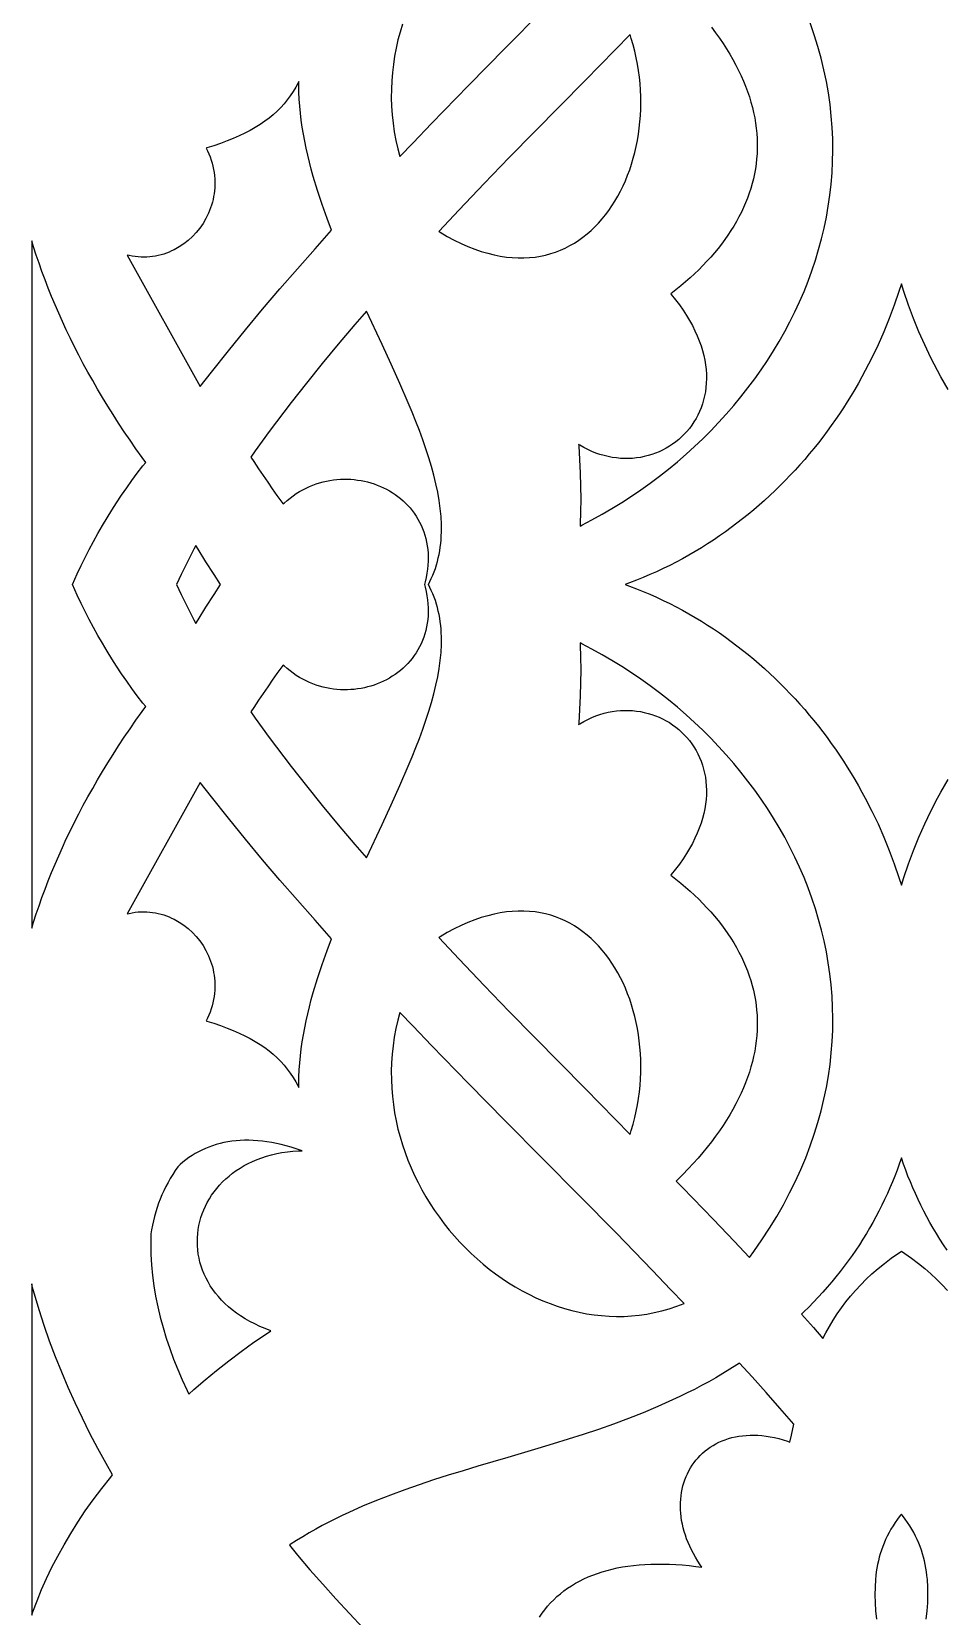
# Model space of a CAD drawing. Extents: x -340 to 340, y -265 to 265.
# Drawn here: x -290 to -258.7, y -35.4 to 18.9 of the extents above; entities that cross this region are included whole.
import ezdxf

# ---------------------------------------------------------------- set-up
doc = ezdxf.new("R2010")
doc.units = 0
doc.layers.add('LAYER_1', color=18, linetype='CONTINUOUS')

msp = doc.modelspace()

# ---------------------------------------------------------------- linework, layer by layer
at = {"layer": 'LAYER_1'}
for points in [[(-277.318, 19.203), (-277.399, 18.933), (-277.471, 18.66), (-277.533, 18.385), (-277.586, 18.106), (-277.629, 17.825), (-277.663, 17.542), (-277.686, 17.257), (-277.698, 16.97), (-277.7, 16.681), (-277.691, 16.391), (-277.671, 16.1), (-277.639, 15.807), (-277.596, 15.514), (-277.542, 15.22), (-277.475, 14.926), (-277.404, 14.663), (-276.954, 15.137), (-276.32, 15.796), (-275.053, 17.1), (-273.785, 18.389), (-272.52, 19.669)], [(-266.73, 19.095), (-266.591, 18.91), (-266.459, 18.724), (-266.333, 18.539), (-266.213, 18.354), (-266.101, 18.17), (-265.995, 17.986), (-265.895, 17.802), (-265.802, 17.619), (-265.715, 17.436), (-265.634, 17.254), (-265.56, 17.072), (-265.493, 16.89), (-265.431, 16.709), (-265.377, 16.529), (-265.328, 16.349), (-265.285, 16.17), (-265.249, 15.991), (-265.219, 15.813), (-265.196, 15.635), (-265.178, 15.458), (-265.167, 15.282), (-265.161, 15.107), (-265.162, 14.933), (-265.169, 14.759), (-265.182, 14.586), (-265.2, 14.414), (-265.225, 14.244), (-265.256, 14.074), (-265.292, 13.905), (-265.334, 13.737), (-265.382, 13.571), (-265.436, 13.405), (-265.495, 13.241), (-265.56, 13.078), (-265.63, 12.916), (-265.706, 12.755), (-265.787, 12.596), (-265.873, 12.438), (-265.965, 12.281), (-266.062, 12.125), (-266.165, 11.971), (-266.272, 11.818), (-266.385, 11.667), (-266.502, 11.517), (-266.625, 11.368), (-266.752, 11.221), (-266.885, 11.075), (-267.022, 10.931), (-267.164, 10.788), (-267.311, 10.646), (-267.463, 10.506), (-267.62, 10.368), (-267.781, 10.23), (-267.946, 10.095), (-268.117, 9.961), (-268.121, 9.957), (-268.105, 9.939), (-267.96, 9.759), (-267.825, 9.579), (-267.699, 9.4), (-267.584, 9.222), (-267.478, 9.046), (-267.382, 8.87), (-267.295, 8.696), (-267.217, 8.523), (-267.148, 8.352), (-267.088, 8.182), (-267.036, 8.015), (-266.993, 7.849), (-266.959, 7.685), (-266.933, 7.523), (-266.914, 7.364), (-266.904, 7.207), (-266.901, 7.053), (-266.906, 6.901), (-266.918, 6.752), (-266.938, 6.607), (-266.964, 6.464), (-266.998, 6.325), (-267.038, 6.189), (-267.084, 6.057), (-267.136, 5.929), (-267.195, 5.805), (-267.259, 5.684), (-267.329, 5.568), (-267.404, 5.457), (-267.485, 5.349), (-267.57, 5.247), (-267.66, 5.149), (-267.755, 5.056), (-267.853, 4.967), (-267.956, 4.884), (-268.063, 4.806), (-268.173, 4.734), (-268.287, 4.666), (-268.404, 4.605), (-268.525, 4.549), (-268.648, 4.498), (-268.773, 4.454), (-268.901, 4.415), (-269.032, 4.382), (-269.164, 4.356), (-269.298, 4.336), (-269.433, 4.322), (-269.57, 4.315), (-269.709, 4.314), (-269.848, 4.321), (-269.987, 4.334), (-270.128, 4.353), (-270.268, 4.38), (-270.409, 4.414), (-270.549, 4.456), (-270.69, 4.504), (-270.829, 4.561), (-270.968, 4.624), (-271.105, 4.695), (-271.242, 4.774), (-271.28, 4.799), (-271.276, 4.751), (-271.247, 4.28), (-271.226, 3.818), (-271.214, 3.366), (-271.211, 2.924), (-271.215, 2.492), (-271.226, 2.071), (-271.229, 2.002), (-271.176, 2.028), (-270.826, 2.212), (-270.48, 2.404), (-270.139, 2.603), (-269.802, 2.811), (-269.471, 3.025), (-269.145, 3.247), (-268.825, 3.477), (-268.51, 3.713), (-268.201, 3.956), (-267.899, 4.206), (-267.602, 4.463), (-267.312, 4.726), (-267.029, 4.995), (-266.752, 5.27), (-266.483, 5.552), (-266.221, 5.839), (-265.966, 6.132), (-265.719, 6.431), (-265.48, 6.735), (-265.248, 7.044), (-265.025, 7.358), (-264.811, 7.678), (-264.605, 8.002), (-264.407, 8.331), (-264.219, 8.664), (-264.04, 9.002), (-263.87, 9.343), (-263.71, 9.689), (-263.559, 10.039), (-263.418, 10.393), (-263.288, 10.75), (-263.167, 11.111), (-263.058, 11.475), (-262.958, 11.842), (-262.87, 12.212), (-262.793, 12.586), (-262.726, 12.962), (-262.672, 13.34), (-262.629, 13.721), (-262.597, 14.105), (-262.578, 14.49), (-262.571, 14.878), (-262.576, 15.268), (-262.593, 15.659), (-262.623, 16.052), (-262.667, 16.447), (-262.723, 16.843), (-262.793, 17.24), (-262.876, 17.639), (-262.973, 18.038), (-263.084, 18.439), (-263.208, 18.84), (-263.348, 19.242)], [(-258.623, 6.683), (-258.746, 6.896), (-258.867, 7.111), (-258.984, 7.327), (-259.209, 7.764), (-259.421, 8.207), (-259.62, 8.657), (-259.806, 9.111), (-259.978, 9.571), (-260.138, 10.035), (-260.222, 10.305), (-260.306, 10.035), (-260.465, 9.571), (-260.638, 9.111), (-260.824, 8.657), (-261.023, 8.207), (-261.235, 7.764), (-261.459, 7.327), (-261.577, 7.111), (-261.697, 6.896), (-261.82, 6.683), (-261.947, 6.473), (-262.076, 6.264), (-262.209, 6.057), (-262.344, 5.851), (-262.483, 5.648), (-262.625, 5.447), (-262.769, 5.248), (-262.917, 5.052), (-263.067, 4.857), (-263.22, 4.665), (-263.377, 4.475), (-263.536, 4.288), (-263.698, 4.103), (-263.862, 3.921), (-264.03, 3.741), (-264.2, 3.564), (-264.373, 3.389), (-264.549, 3.217), (-264.728, 3.048), (-264.909, 2.882), (-265.093, 2.719), (-265.28, 2.559), (-265.469, 2.401), (-265.661, 2.247), (-265.855, 2.096), (-266.052, 1.948), (-266.252, 1.803), (-266.454, 1.661), (-266.659, 1.523), (-266.866, 1.388), (-267.075, 1.257), (-267.287, 1.129), (-267.502, 1.005), (-267.719, 0.884), (-267.938, 0.767), (-268.16, 0.653), (-268.384, 0.544), (-268.61, 0.438), (-268.839, 0.336), (-269.07, 0.238), (-269.303, 0.144), (-269.538, 0.054), (-269.691, -0.001), (-269.538, -0.056), (-269.303, -0.146), (-269.07, -0.24), (-268.839, -0.338), (-268.61, -0.44), (-268.384, -0.546), (-268.16, -0.655), (-267.938, -0.769), (-267.719, -0.886), (-267.502, -1.007), (-267.287, -1.131), (-267.075, -1.259), (-266.866, -1.39), (-266.659, -1.525), (-266.454, -1.663), (-266.252, -1.805), (-266.052, -1.95), (-265.855, -2.098), (-265.661, -2.249), (-265.469, -2.403), (-265.28, -2.561), (-265.093, -2.721), (-264.909, -2.884), (-264.728, -3.05), (-264.549, -3.219), (-264.373, -3.391), (-264.2, -3.566), (-264.03, -3.743), (-263.862, -3.923), (-263.698, -4.105), (-263.536, -4.29), (-263.377, -4.477), (-263.22, -4.667), (-263.067, -4.859), (-262.917, -5.054), (-262.769, -5.25), (-262.625, -5.449), (-262.483, -5.65), (-262.344, -5.853), (-262.209, -6.059), (-262.076, -6.266), (-261.947, -6.475), (-261.82, -6.685), (-261.697, -6.898), (-261.577, -7.113), (-261.459, -7.329), (-261.235, -7.766), (-261.023, -8.209), (-260.824, -8.659), (-260.638, -9.113), (-260.465, -9.573), (-260.306, -10.037), (-260.222, -10.307), (-260.138, -10.037), (-259.978, -9.573), (-259.806, -9.113), (-259.62, -8.659), (-259.421, -8.209), (-259.209, -7.766), (-258.984, -7.329), (-258.867, -7.113), (-258.746, -6.898), (-258.623, -6.685)], [(-258.658, -22.815), (-258.782, -22.628), (-258.903, -22.439), (-259.02, -22.248), (-259.134, -22.057), (-259.244, -21.863), (-259.35, -21.669), (-259.453, -21.473), (-259.552, -21.276), (-259.648, -21.077), (-259.74, -20.878), (-259.829, -20.677), (-259.914, -20.475), (-259.996, -20.273), (-260.074, -20.069), (-260.149, -19.863), (-260.222, -19.648), (-260.294, -19.863), (-260.369, -20.069), (-260.448, -20.273), (-260.529, -20.475), (-260.615, -20.677), (-260.703, -20.878), (-260.796, -21.077), (-260.891, -21.276), (-260.991, -21.473), (-261.093, -21.669), (-261.2, -21.863), (-261.31, -22.057), (-261.423, -22.248), (-261.54, -22.439), (-261.661, -22.628), (-261.786, -22.815), (-261.914, -23.001), (-262.045, -23.185), (-262.181, -23.368), (-262.32, -23.549), (-262.463, -23.728), (-262.609, -23.905), (-262.76, -24.081), (-262.914, -24.255), (-263.072, -24.427), (-263.233, -24.597), (-263.399, -24.765), (-263.568, -24.931), (-263.648, -25.006), (-263.238, -25.467), (-262.911, -25.842), (-262.808, -25.645), (-262.687, -25.428), (-262.559, -25.214), (-262.422, -25.002), (-262.279, -24.794), (-262.126, -24.59), (-261.966, -24.389), (-261.796, -24.192), (-261.617, -23.998), (-261.429, -23.809), (-261.231, -23.624), (-261.022, -23.443), (-260.804, -23.266), (-260.574, -23.094), (-260.222, -22.849), (-259.87, -23.094), (-259.64, -23.266), (-259.421, -23.443), (-259.213, -23.624), (-259.014, -23.809), (-258.826, -23.998), (-258.647, -24.192)], [(-272.624, -35.387), (-272.536, -35.26), (-272.443, -35.137), (-272.346, -35.019), (-272.243, -34.905), (-272.136, -34.795), (-272.023, -34.689), (-271.906, -34.588), (-271.784, -34.492), (-271.657, -34.4), (-271.526, -34.313), (-271.39, -34.231), (-271.249, -34.153), (-271.103, -34.08), (-270.953, -34.012), (-270.799, -33.949), (-270.64, -33.891), (-270.476, -33.837), (-270.308, -33.788), (-270.136, -33.744), (-269.959, -33.705), (-269.778, -33.671), (-269.592, -33.642), (-269.402, -33.618), (-269.208, -33.599), (-269.01, -33.584), (-268.807, -33.575), (-268.6, -33.571), (-268.388, -33.571), (-268.172, -33.577), (-267.952, -33.588), (-267.728, -33.603), (-267.499, -33.624), (-267.266, -33.65), (-267.055, -33.678), (-267.115, -33.593), (-267.199, -33.467), (-267.276, -33.34), (-267.348, -33.214), (-267.415, -33.087), (-267.475, -32.96), (-267.531, -32.833), (-267.581, -32.706), (-267.625, -32.579), (-267.665, -32.452), (-267.699, -32.326), (-267.727, -32.201), (-267.751, -32.076), (-267.769, -31.953), (-267.782, -31.83), (-267.79, -31.708), (-267.793, -31.587), (-267.791, -31.468), (-267.784, -31.35), (-267.772, -31.233), (-267.755, -31.119), (-267.733, -31.006), (-267.707, -30.895), (-267.675, -30.787), (-267.639, -30.68), (-267.599, -30.576), (-267.553, -30.474), (-267.504, -30.375), (-267.449, -30.279), (-267.391, -30.186), (-267.327, -30.096), (-267.26, -30.009), (-267.188, -29.926), (-267.112, -29.846), (-267.033, -29.77), (-266.949, -29.697), (-266.861, -29.629), (-266.769, -29.564), (-266.674, -29.504), (-266.575, -29.449), (-266.472, -29.397), (-266.366, -29.351), (-266.257, -29.309), (-266.144, -29.271), (-266.029, -29.239), (-265.91, -29.212), (-265.788, -29.19), (-265.663, -29.173), (-265.536, -29.162), (-265.406, -29.156), (-265.273, -29.155), (-265.138, -29.16), (-265, -29.171), (-264.86, -29.188), (-264.717, -29.21), (-264.572, -29.238), (-264.425, -29.273), (-264.276, -29.313), (-264.124, -29.36), (-264.04, -29.389), (-263.991, -29.15), (-263.91, -28.779), (-264.382, -28.234), (-264.858, -27.693), (-265.34, -27.155), (-265.766, -26.686), (-265.859, -26.747), (-266.097, -26.898), (-266.337, -27.044), (-266.579, -27.185), (-266.823, -27.322), (-267.067, -27.455), (-267.313, -27.584), (-267.561, -27.709), (-267.809, -27.83), (-268.06, -27.948), (-268.562, -28.172), (-269.068, -28.384), (-269.578, -28.584), (-270.091, -28.775), (-270.605, -28.955), (-271.121, -29.129), (-271.638, -29.295), (-272.156, -29.456), (-272.674, -29.612), (-273.706, -29.918), (-274.733, -30.22), (-275.242, -30.373), (-275.748, -30.529), (-276.25, -30.689), (-276.748, -30.855), (-277.241, -31.026), (-277.729, -31.206), (-278.21, -31.394), (-278.686, -31.591), (-279.154, -31.801), (-279.385, -31.909), (-279.614, -32.021), (-279.842, -32.137), (-280.067, -32.256), (-280.29, -32.378), (-280.511, -32.504), (-280.73, -32.635), (-280.946, -32.769), (-281.16, -32.907), (-281.19, -32.928), (-280.914, -33.262), (-280.486, -33.764), (-280.047, -34.266), (-279.597, -34.768), (-279.136, -35.269), (-278.667, -35.77)], [(-259.368, -35.457), (-259.34, -35.175), (-259.321, -34.899), (-259.313, -34.627), (-259.317, -34.36), (-259.333, -34.097), (-259.346, -33.969), (-259.362, -33.841), (-259.382, -33.714), (-259.405, -33.588), (-259.432, -33.463), (-259.463, -33.339), (-259.498, -33.216), (-259.537, -33.094), (-259.581, -32.972), (-259.628, -32.852), (-259.68, -32.732), (-259.737, -32.613), (-259.798, -32.495), (-259.864, -32.377), (-259.935, -32.26), (-260.012, -32.144), (-260.093, -32.028), (-260.181, -31.912), (-260.222, -31.861), (-260.263, -31.912), (-260.35, -32.028), (-260.432, -32.144), (-260.508, -32.26), (-260.579, -32.377), (-260.645, -32.495), (-260.707, -32.613), (-260.763, -32.732), (-260.815, -32.852), (-260.863, -32.972), (-260.906, -33.094), (-260.945, -33.216), (-260.98, -33.339), (-261.011, -33.463), (-261.038, -33.588), (-261.062, -33.714), (-261.081, -33.841), (-261.098, -33.969), (-261.11, -34.097), (-261.126, -34.36), (-261.13, -34.627), (-261.122, -34.899), (-261.104, -35.175), (-261.075, -35.457)]]:
    msp.add_lwpolyline(points, dxfattribs=at)
for points in [[(-269.468, 14.408), (-269.409, 14.606), (-269.356, 14.807), (-269.309, 15.011), (-269.267, 15.218), (-269.232, 15.427), (-269.203, 15.639), (-269.181, 15.853), (-269.164, 16.069), (-269.154, 16.286), (-269.15, 16.504), (-269.152, 16.724), (-269.161, 16.945), (-269.177, 17.166), (-269.199, 17.387), (-269.228, 17.609), (-269.264, 17.83), (-269.306, 18.051), (-269.356, 18.271), (-269.412, 18.49), (-269.476, 18.709), (-269.519, 18.843), (-271.062, 17.277), (-272.797, 15.512), (-273.657, 14.63), (-274.516, 13.74), (-275.376, 12.839), (-276.072, 12.097), (-276.028, 12.07), (-275.783, 11.928), (-275.543, 11.8), (-275.306, 11.685), (-275.072, 11.583), (-274.843, 11.493), (-274.618, 11.416), (-274.396, 11.35), (-274.179, 11.296), (-273.966, 11.254), (-273.757, 11.222), (-273.553, 11.202), (-273.352, 11.192), (-273.156, 11.192), (-272.964, 11.202), (-272.776, 11.222), (-272.593, 11.251), (-272.413, 11.289), (-272.238, 11.337), (-272.068, 11.393), (-271.901, 11.457), (-271.739, 11.53), (-271.58, 11.611), (-271.427, 11.7), (-271.277, 11.796), (-271.132, 11.9), (-270.992, 12.012), (-270.855, 12.13), (-270.724, 12.255), (-270.597, 12.387), (-270.475, 12.526), (-270.357, 12.67), (-270.245, 12.821), (-270.138, 12.977), (-270.035, 13.139), (-269.938, 13.306), (-269.846, 13.479), (-269.759, 13.656), (-269.678, 13.838), (-269.602, 14.024), (-269.532, 14.214)], [(-283.781, 15.037), (-284.025, 14.959), (-284.038, 14.955), (-283.994, 14.864), (-283.947, 14.758), (-283.905, 14.651), (-283.869, 14.545), (-283.837, 14.438), (-283.81, 14.331), (-283.788, 14.224), (-283.77, 14.118), (-283.757, 14.012), (-283.749, 13.907), (-283.745, 13.802), (-283.745, 13.698), (-283.75, 13.595), (-283.758, 13.493), (-283.771, 13.392), (-283.788, 13.292), (-283.808, 13.193), (-283.832, 13.096), (-283.86, 13), (-283.893, 12.904), (-283.965, 12.722), (-284.052, 12.545), (-284.151, 12.376), (-284.262, 12.215), (-284.385, 12.064), (-284.517, 11.923), (-284.66, 11.792), (-284.812, 11.673), (-284.972, 11.566), (-285.138, 11.472), (-285.227, 11.429), (-285.315, 11.391), (-285.405, 11.355), (-285.497, 11.324), (-285.59, 11.296), (-285.685, 11.272), (-285.78, 11.253), (-285.877, 11.237), (-285.975, 11.225), (-286.074, 11.218), (-286.174, 11.215), (-286.274, 11.217), (-286.375, 11.223), (-286.477, 11.234), (-286.579, 11.249), (-286.681, 11.27), (-286.756, 11.288), (-284.247, 6.782), (-283.861, 7.279), (-283.283, 8.006), (-282.699, 8.723), (-282.11, 9.431), (-281.516, 10.13), (-280.917, 10.822), (-280.313, 11.505), (-279.744, 12.14), (-279.897, 12.542), (-280.069, 13.023), (-280.228, 13.504), (-280.373, 13.985), (-280.441, 14.227), (-280.504, 14.468), (-280.562, 14.708), (-280.617, 14.949), (-280.666, 15.19), (-280.711, 15.43), (-280.751, 15.67), (-280.786, 15.91), (-280.815, 16.15), (-280.838, 16.39), (-280.856, 16.628), (-280.868, 16.867), (-280.873, 17.105), (-280.873, 17.24), (-280.894, 17.196), (-280.976, 17.041), (-281.065, 16.892), (-281.16, 16.748), (-281.263, 16.608), (-281.372, 16.474), (-281.49, 16.344), (-281.615, 16.219), (-281.747, 16.099), (-281.888, 15.983), (-282.037, 15.872), (-282.194, 15.764), (-282.36, 15.661), (-282.535, 15.562), (-282.719, 15.467), (-282.912, 15.375), (-283.114, 15.286), (-283.326, 15.2), (-283.549, 15.117)], [(-290.021, -11.78), (-289.958, -11.576), (-289.867, -11.293), (-289.77, -11.009), (-289.67, -10.725), (-289.564, -10.44), (-289.454, -10.155), (-289.34, -9.87), (-289.221, -9.584), (-289.097, -9.297), (-288.968, -9.01), (-288.835, -8.723), (-288.696, -8.435), (-288.553, -8.146), (-288.406, -7.857), (-288.253, -7.568), (-288.095, -7.278), (-287.932, -6.988), (-287.765, -6.698), (-287.592, -6.407), (-287.414, -6.115), (-287.232, -5.823), (-287.044, -5.531), (-286.851, -5.238), (-286.652, -4.945), (-286.449, -4.651), (-286.24, -4.357), (-286.116, -4.186), (-286.213, -4.064), (-286.402, -3.818), (-286.586, -3.569), (-286.765, -3.317), (-286.94, -3.063), (-287.111, -2.805), (-287.278, -2.545), (-287.44, -2.282), (-287.598, -2.017), (-287.752, -1.748), (-287.901, -1.477), (-288.047, -1.204), (-288.188, -0.928), (-288.326, -0.649), (-288.459, -0.367), (-288.626, -0.001), (-288.459, 0.365), (-288.326, 0.647), (-288.188, 0.926), (-288.047, 1.202), (-287.901, 1.475), (-287.752, 1.746), (-287.598, 2.015), (-287.44, 2.28), (-287.278, 2.543), (-287.111, 2.803), (-286.94, 3.061), (-286.765, 3.315), (-286.586, 3.567), (-286.402, 3.816), (-286.213, 4.062), (-286.116, 4.184), (-286.24, 4.355), (-286.449, 4.649), (-286.652, 4.943), (-286.851, 5.236), (-287.044, 5.529), (-287.232, 5.821), (-287.414, 6.113), (-287.592, 6.405), (-287.765, 6.696), (-287.932, 6.986), (-288.095, 7.276), (-288.253, 7.566), (-288.406, 7.855), (-288.553, 8.144), (-288.696, 8.433), (-288.835, 8.721), (-288.968, 9.008), (-289.097, 9.295), (-289.221, 9.582), (-289.34, 9.868), (-289.454, 10.153), (-289.564, 10.438), (-289.67, 10.723), (-289.77, 11.007), (-289.867, 11.291), (-289.958, 11.574), (-290.021, 11.778), (-290.021, -0.001)], [(-279.682, -3.585), (-279.801, -3.567), (-279.92, -3.544), (-280.039, -3.517), (-280.157, -3.484), (-280.274, -3.447), (-280.391, -3.405), (-280.506, -3.357), (-280.621, -3.305), (-280.734, -3.247), (-280.845, -3.185), (-280.955, -3.117), (-281.063, -3.044), (-281.169, -2.965), (-281.273, -2.882), (-281.374, -2.793), (-281.405, -2.764), (-281.454, -2.827), (-281.624, -3.056), (-281.782, -3.282), (-281.935, -3.506), (-282.245, -3.969), (-282.412, -4.216), (-282.514, -4.361), (-282.361, -4.579), (-282.124, -4.911), (-281.883, -5.243), (-281.638, -5.575), (-281.133, -6.24), (-280.61, -6.905), (-280.072, -7.571), (-279.517, -8.239), (-278.947, -8.908), (-278.546, -9.368), (-278.018, -8.227), (-277.706, -7.552), (-277.406, -6.887), (-277.122, -6.232), (-276.987, -5.91), (-276.859, -5.59), (-276.736, -5.274), (-276.621, -4.961), (-276.514, -4.652), (-276.414, -4.346), (-276.323, -4.045), (-276.242, -3.747), (-276.171, -3.454), (-276.11, -3.165), (-276.06, -2.881), (-276.021, -2.602), (-275.995, -2.327), (-275.981, -2.058), (-275.981, -1.792), (-275.986, -1.663), (-275.994, -1.535), (-276.006, -1.407), (-276.021, -1.281), (-276.04, -1.156), (-276.062, -1.033), (-276.089, -0.91), (-276.119, -0.79), (-276.153, -0.67), (-276.191, -0.552), (-276.233, -0.435), (-276.279, -0.32), (-276.33, -0.205), (-276.428, -0.001), (-276.33, 0.203), (-276.279, 0.318), (-276.233, 0.433), (-276.191, 0.55), (-276.153, 0.668), (-276.119, 0.788), (-276.089, 0.908), (-276.062, 1.031), (-276.04, 1.154), (-276.021, 1.279), (-276.006, 1.405), (-275.994, 1.533), (-275.986, 1.661), (-275.981, 1.79), (-275.981, 2.056), (-275.995, 2.325), (-276.021, 2.6), (-276.06, 2.879), (-276.11, 3.163), (-276.171, 3.452), (-276.242, 3.745), (-276.323, 4.043), (-276.414, 4.344), (-276.514, 4.65), (-276.621, 4.959), (-276.736, 5.272), (-276.859, 5.588), (-276.987, 5.908), (-277.122, 6.23), (-277.406, 6.885), (-277.706, 7.55), (-278.018, 8.225), (-278.546, 9.366), (-278.947, 8.906), (-279.517, 8.237), (-280.072, 7.569), (-280.61, 6.903), (-281.133, 6.238), (-281.638, 5.573), (-281.883, 5.241), (-282.124, 4.909), (-282.361, 4.577), (-282.514, 4.359), (-282.412, 4.214), (-282.245, 3.967), (-281.935, 3.504), (-281.782, 3.28), (-281.624, 3.054), (-281.454, 2.825), (-281.405, 2.762), (-281.374, 2.791), (-281.273, 2.88), (-281.169, 2.963), (-281.063, 3.042), (-280.955, 3.115), (-280.845, 3.183), (-280.734, 3.245), (-280.621, 3.303), (-280.506, 3.355), (-280.391, 3.403), (-280.274, 3.445), (-280.157, 3.482), (-280.039, 3.515), (-279.92, 3.542), (-279.801, 3.565), (-279.682, 3.583), (-279.563, 3.596), (-279.444, 3.605), (-279.325, 3.609), (-279.206, 3.608), (-279.088, 3.603), (-278.97, 3.594), (-278.854, 3.58), (-278.738, 3.561), (-278.623, 3.539), (-278.51, 3.512), (-278.398, 3.48), (-278.288, 3.445), (-278.179, 3.405), (-278.072, 3.361), (-277.967, 3.314), (-277.864, 3.262), (-277.763, 3.206), (-277.665, 3.146), (-277.569, 3.083), (-277.476, 3.015), (-277.386, 2.944), (-277.299, 2.869), (-277.215, 2.79), (-277.135, 2.707), (-277.058, 2.621), (-276.985, 2.531), (-276.915, 2.438), (-276.85, 2.341), (-276.788, 2.241), (-276.732, 2.138), (-276.679, 2.031), (-276.632, 1.921), (-276.589, 1.808), (-276.551, 1.692), (-276.518, 1.572), (-276.491, 1.45), (-276.469, 1.326), (-276.453, 1.198), (-276.442, 1.068), (-276.438, 0.936), (-276.439, 0.801), (-276.446, 0.663), (-276.46, 0.524), (-276.48, 0.382), (-276.507, 0.238), (-276.54, 0.092), (-276.564, -0.001), (-276.54, -0.094), (-276.507, -0.24), (-276.48, -0.384), (-276.46, -0.526), (-276.446, -0.665), (-276.439, -0.803), (-276.438, -0.938), (-276.442, -1.07), (-276.453, -1.2), (-276.469, -1.328), (-276.491, -1.452), (-276.518, -1.574), (-276.551, -1.694), (-276.589, -1.81), (-276.632, -1.923), (-276.679, -2.033), (-276.732, -2.14), (-276.788, -2.243), (-276.85, -2.343), (-276.915, -2.44), (-276.985, -2.533), (-277.058, -2.623), (-277.135, -2.709), (-277.215, -2.792), (-277.299, -2.871), (-277.386, -2.946), (-277.476, -3.017), (-277.569, -3.085), (-277.665, -3.148), (-277.763, -3.208), (-277.864, -3.264), (-277.967, -3.316), (-278.072, -3.363), (-278.179, -3.407), (-278.288, -3.447), (-278.398, -3.482), (-278.51, -3.514), (-278.623, -3.541), (-278.738, -3.563), (-278.854, -3.582), (-278.97, -3.596), (-279.088, -3.605), (-279.206, -3.61), (-279.325, -3.611), (-279.444, -3.607), (-279.563, -3.598)], [(-284.054, 0.779), (-284.322, 1.211), (-284.395, 1.333), (-284.464, 1.206), (-284.688, 0.775), (-284.901, 0.346), (-285.063, -0.001), (-284.901, -0.348), (-284.688, -0.777), (-284.464, -1.208), (-284.395, -1.335), (-284.322, -1.213), (-284.054, -0.781), (-283.775, -0.34), (-283.556, -0.001), (-283.775, 0.338)], [(-262.973, -18.04), (-262.876, -17.641), (-262.793, -17.242), (-262.723, -16.845), (-262.667, -16.449), (-262.623, -16.054), (-262.593, -15.661), (-262.576, -15.27), (-262.571, -14.88), (-262.578, -14.492), (-262.597, -14.107), (-262.629, -13.723), (-262.672, -13.342), (-262.726, -12.964), (-262.793, -12.588), (-262.87, -12.214), (-262.958, -11.844), (-263.058, -11.477), (-263.167, -11.113), (-263.288, -10.752), (-263.418, -10.395), (-263.559, -10.041), (-263.71, -9.691), (-263.87, -9.345), (-264.04, -9.004), (-264.219, -8.666), (-264.407, -8.333), (-264.605, -8.004), (-264.811, -7.68), (-265.025, -7.36), (-265.248, -7.046), (-265.48, -6.737), (-265.719, -6.433), (-265.966, -6.134), (-266.221, -5.841), (-266.483, -5.554), (-266.752, -5.272), (-267.029, -4.997), (-267.312, -4.728), (-267.602, -4.465), (-267.899, -4.208), (-268.201, -3.958), (-268.51, -3.715), (-268.825, -3.479), (-269.145, -3.249), (-269.471, -3.027), (-269.802, -2.813), (-270.139, -2.605), (-270.48, -2.406), (-270.826, -2.214), (-271.176, -2.03), (-271.229, -2.004), (-271.226, -2.073), (-271.215, -2.494), (-271.211, -2.926), (-271.214, -3.368), (-271.226, -3.82), (-271.247, -4.282), (-271.276, -4.753), (-271.28, -4.801), (-271.242, -4.776), (-271.105, -4.697), (-270.968, -4.626), (-270.829, -4.563), (-270.69, -4.506), (-270.549, -4.458), (-270.409, -4.416), (-270.268, -4.382), (-270.128, -4.355), (-269.987, -4.336), (-269.848, -4.323), (-269.709, -4.316), (-269.57, -4.317), (-269.433, -4.324), (-269.298, -4.338), (-269.164, -4.358), (-269.032, -4.384), (-268.901, -4.417), (-268.773, -4.456), (-268.648, -4.5), (-268.525, -4.551), (-268.404, -4.607), (-268.287, -4.668), (-268.173, -4.736), (-268.063, -4.808), (-267.956, -4.886), (-267.853, -4.969), (-267.755, -5.058), (-267.66, -5.151), (-267.57, -5.249), (-267.485, -5.351), (-267.404, -5.459), (-267.329, -5.57), (-267.259, -5.686), (-267.195, -5.807), (-267.136, -5.931), (-267.084, -6.059), (-267.038, -6.191), (-266.998, -6.327), (-266.964, -6.466), (-266.938, -6.609), (-266.918, -6.754), (-266.906, -6.903), (-266.901, -7.055), (-266.904, -7.209), (-266.914, -7.366), (-266.933, -7.525), (-266.959, -7.687), (-266.993, -7.851), (-267.036, -8.017), (-267.088, -8.184), (-267.148, -8.354), (-267.217, -8.525), (-267.295, -8.698), (-267.382, -8.872), (-267.478, -9.048), (-267.584, -9.224), (-267.699, -9.402), (-267.825, -9.581), (-267.96, -9.761), (-268.105, -9.941), (-268.121, -9.959), (-268.117, -9.963), (-267.946, -10.097), (-267.781, -10.232), (-267.62, -10.37), (-267.463, -10.508), (-267.311, -10.648), (-267.164, -10.79), (-267.022, -10.933), (-266.885, -11.077), (-266.752, -11.223), (-266.625, -11.37), (-266.502, -11.519), (-266.385, -11.669), (-266.272, -11.82), (-266.165, -11.973), (-266.062, -12.127), (-265.965, -12.283), (-265.873, -12.44), (-265.787, -12.598), (-265.706, -12.757), (-265.63, -12.918), (-265.56, -13.08), (-265.495, -13.243), (-265.436, -13.407), (-265.382, -13.573), (-265.334, -13.739), (-265.292, -13.907), (-265.256, -14.076), (-265.225, -14.246), (-265.2, -14.416), (-265.182, -14.588), (-265.169, -14.761), (-265.162, -14.935), (-265.161, -15.109), (-265.167, -15.284), (-265.178, -15.46), (-265.196, -15.637), (-265.219, -15.815), (-265.249, -15.993), (-265.285, -16.172), (-265.328, -16.351), (-265.377, -16.531), (-265.431, -16.711), (-265.493, -16.892), (-265.56, -17.074), (-265.634, -17.256), (-265.715, -17.438), (-265.802, -17.621), (-265.895, -17.804), (-265.995, -17.988), (-266.101, -18.172), (-266.213, -18.356), (-266.333, -18.541), (-266.459, -18.726), (-266.591, -18.912), (-266.73, -19.097), (-266.876, -19.284), (-267.028, -19.47), (-267.188, -19.657), (-267.353, -19.844), (-267.526, -20.031), (-267.706, -20.218), (-267.892, -20.406), (-267.939, -20.451), (-267.724, -20.666), (-267.366, -21.03), (-266.656, -21.768), (-265.956, -22.509), (-265.429, -23.071), (-265.277, -22.864), (-265, -22.463), (-264.739, -22.061), (-264.494, -21.659), (-264.265, -21.256), (-264.051, -20.854), (-263.853, -20.451), (-263.67, -20.048), (-263.501, -19.646), (-263.348, -19.244), (-263.208, -18.842), (-263.084, -18.441)], [(-280.873, -17.242), (-280.873, -17.107), (-280.868, -16.869), (-280.856, -16.63), (-280.838, -16.392), (-280.815, -16.152), (-280.786, -15.912), (-280.751, -15.672), (-280.711, -15.432), (-280.666, -15.192), (-280.617, -14.951), (-280.562, -14.71), (-280.504, -14.47), (-280.441, -14.229), (-280.373, -13.987), (-280.228, -13.506), (-280.069, -13.025), (-279.897, -12.544), (-279.744, -12.142), (-280.313, -11.507), (-280.917, -10.824), (-281.516, -10.132), (-282.11, -9.433), (-282.699, -8.725), (-283.283, -8.008), (-283.861, -7.281), (-284.247, -6.784), (-286.756, -11.29), (-286.681, -11.272), (-286.579, -11.251), (-286.477, -11.236), (-286.375, -11.225), (-286.274, -11.219), (-286.174, -11.217), (-286.074, -11.22), (-285.975, -11.227), (-285.877, -11.239), (-285.78, -11.255), (-285.685, -11.274), (-285.59, -11.298), (-285.497, -11.326), (-285.405, -11.357), (-285.315, -11.393), (-285.227, -11.431), (-285.138, -11.474), (-284.972, -11.568), (-284.812, -11.675), (-284.66, -11.794), (-284.517, -11.925), (-284.385, -12.066), (-284.262, -12.217), (-284.151, -12.378), (-284.052, -12.547), (-283.965, -12.724), (-283.893, -12.906), (-283.86, -13.002), (-283.832, -13.098), (-283.808, -13.195), (-283.788, -13.294), (-283.771, -13.394), (-283.758, -13.495), (-283.75, -13.597), (-283.745, -13.7), (-283.745, -13.804), (-283.749, -13.909), (-283.757, -14.014), (-283.77, -14.12), (-283.788, -14.226), (-283.81, -14.333), (-283.837, -14.44), (-283.869, -14.547), (-283.905, -14.653), (-283.947, -14.76), (-283.994, -14.866), (-284.038, -14.957), (-284.025, -14.961), (-283.781, -15.039), (-283.549, -15.119), (-283.326, -15.202), (-283.114, -15.288), (-282.912, -15.377), (-282.719, -15.469), (-282.535, -15.564), (-282.36, -15.663), (-282.194, -15.766), (-282.037, -15.874), (-281.888, -15.985), (-281.747, -16.101), (-281.615, -16.221), (-281.49, -16.346), (-281.372, -16.476), (-281.263, -16.61), (-281.16, -16.75), (-281.065, -16.894), (-280.976, -17.043), (-280.894, -17.198)], [(-272.797, -15.514), (-271.062, -17.279), (-269.519, -18.845), (-269.476, -18.711), (-269.412, -18.492), (-269.356, -18.273), (-269.306, -18.053), (-269.264, -17.832), (-269.228, -17.611), (-269.199, -17.389), (-269.177, -17.168), (-269.161, -16.947), (-269.152, -16.726), (-269.15, -16.506), (-269.154, -16.288), (-269.164, -16.071), (-269.181, -15.855), (-269.203, -15.641), (-269.232, -15.429), (-269.267, -15.22), (-269.309, -15.013), (-269.356, -14.809), (-269.409, -14.608), (-269.468, -14.41), (-269.532, -14.216), (-269.602, -14.026), (-269.678, -13.84), (-269.759, -13.658), (-269.846, -13.481), (-269.938, -13.308), (-270.035, -13.141), (-270.138, -12.979), (-270.245, -12.823), (-270.357, -12.672), (-270.475, -12.528), (-270.597, -12.389), (-270.724, -12.257), (-270.855, -12.132), (-270.992, -12.014), (-271.132, -11.902), (-271.277, -11.798), (-271.427, -11.702), (-271.58, -11.613), (-271.739, -11.532), (-271.901, -11.459), (-272.068, -11.395), (-272.238, -11.339), (-272.413, -11.291), (-272.593, -11.253), (-272.776, -11.224), (-272.964, -11.204), (-273.156, -11.194), (-273.352, -11.194), (-273.553, -11.204), (-273.757, -11.224), (-273.966, -11.256), (-274.179, -11.298), (-274.396, -11.352), (-274.618, -11.418), (-274.843, -11.495), (-275.072, -11.585), (-275.306, -11.687), (-275.543, -11.802), (-275.783, -11.93), (-276.028, -12.072), (-276.072, -12.099), (-275.376, -12.841), (-274.516, -13.742), (-273.657, -14.632)], [(-275.053, -17.102), (-276.32, -15.798), (-276.954, -15.139), (-277.404, -14.665), (-277.475, -14.928), (-277.542, -15.222), (-277.596, -15.516), (-277.639, -15.809), (-277.671, -16.102), (-277.691, -16.393), (-277.7, -16.683), (-277.698, -16.972), (-277.686, -17.259), (-277.663, -17.544), (-277.629, -17.827), (-277.586, -18.108), (-277.533, -18.387), (-277.471, -18.662), (-277.399, -18.935), (-277.318, -19.205), (-277.228, -19.472), (-277.129, -19.735), (-277.022, -19.994), (-276.906, -20.25), (-276.783, -20.501), (-276.652, -20.748), (-276.513, -20.99), (-276.367, -21.228), (-276.214, -21.46), (-276.054, -21.688), (-275.887, -21.91), (-275.714, -22.126), (-275.535, -22.336), (-275.349, -22.541), (-275.158, -22.739), (-274.962, -22.93), (-274.76, -23.115), (-274.553, -23.293), (-274.341, -23.464), (-274.125, -23.628), (-273.905, -23.783), (-273.68, -23.932), (-273.452, -24.072), (-273.22, -24.204), (-272.984, -24.328), (-272.746, -24.443), (-272.504, -24.549), (-272.26, -24.646), (-272.014, -24.734), (-271.765, -24.813), (-271.514, -24.882), (-271.262, -24.941), (-271.008, -24.991), (-270.753, -25.03), (-270.496, -25.059), (-270.239, -25.077), (-269.981, -25.085), (-269.723, -25.082), (-269.464, -25.067), (-269.206, -25.042), (-268.947, -25.004), (-268.689, -24.955), (-268.432, -24.894), (-268.175, -24.821), (-267.919, -24.736), (-267.67, -24.64), (-268.128, -24.157), (-268.75, -23.51), (-270, -22.225), (-271.257, -20.947), (-272.52, -19.671), (-273.785, -18.391)], [(-280.759, -19.406), (-280.783, -19.397), (-280.957, -19.337), (-281.13, -19.283), (-281.3, -19.234), (-281.469, -19.192), (-281.635, -19.154), (-281.798, -19.123), (-281.959, -19.097), (-282.118, -19.077), (-282.275, -19.062), (-282.429, -19.052), (-282.58, -19.047), (-282.729, -19.048), (-282.875, -19.054), (-283.019, -19.065), (-283.16, -19.081), (-283.298, -19.102), (-283.434, -19.128), (-283.566, -19.159), (-283.696, -19.194), (-283.824, -19.234), (-283.948, -19.279), (-284.07, -19.328), (-284.188, -19.382), (-284.304, -19.441), (-284.417, -19.504), (-284.527, -19.571), (-284.634, -19.643), (-284.738, -19.719), (-284.839, -19.799), (-284.937, -19.884), (-285.019, -19.96), (-285.101, -20.08), (-285.189, -20.217), (-285.272, -20.354), (-285.35, -20.494), (-285.424, -20.634), (-285.493, -20.776), (-285.557, -20.919), (-285.617, -21.063), (-285.673, -21.209), (-285.724, -21.357), (-285.771, -21.505), (-285.813, -21.655), (-285.851, -21.807), (-285.885, -21.959), (-285.914, -22.114), (-285.938, -22.26), (-285.942, -22.427), (-285.944, -22.605), (-285.937, -22.964), (-285.917, -23.322), (-285.883, -23.68), (-285.835, -24.038), (-285.775, -24.396), (-285.703, -24.754), (-285.618, -25.112), (-285.521, -25.47), (-285.412, -25.829), (-285.291, -26.187), (-285.159, -26.546), (-285.016, -26.904), (-284.862, -27.263), (-284.697, -27.622), (-284.637, -27.744), (-284.465, -27.59), (-284.081, -27.261), (-283.684, -26.935), (-283.272, -26.612), (-282.846, -26.291), (-282.405, -25.973), (-281.947, -25.656), (-281.825, -25.575), (-282.017, -25.503), (-282.202, -25.426), (-282.379, -25.344), (-282.548, -25.256), (-282.709, -25.165), (-282.863, -25.068), (-283.009, -24.968), (-283.147, -24.863), (-283.278, -24.754), (-283.401, -24.642), (-283.516, -24.526), (-283.624, -24.407), (-283.724, -24.285), (-283.817, -24.16), (-283.902, -24.033), (-283.979, -23.903), (-284.049, -23.771), (-284.112, -23.637), (-284.167, -23.501), (-284.215, -23.364), (-284.255, -23.226), (-284.288, -23.087), (-284.313, -22.947), (-284.332, -22.807), (-284.343, -22.667), (-284.346, -22.526), (-284.343, -22.386), (-284.333, -22.247), (-284.316, -22.108), (-284.291, -21.97), (-284.26, -21.834), (-284.222, -21.699), (-284.178, -21.565), (-284.126, -21.434), (-284.068, -21.304), (-284.004, -21.177), (-283.933, -21.053), (-283.855, -20.931), (-283.771, -20.813), (-283.681, -20.697), (-283.585, -20.585), (-283.483, -20.477), (-283.374, -20.373), (-283.26, -20.273), (-283.139, -20.177), (-283.013, -20.086), (-282.881, -19.999), (-282.743, -19.918), (-282.6, -19.842), (-282.451, -19.771), (-282.297, -19.706), (-282.137, -19.646), (-281.973, -19.593), (-281.802, -19.545), (-281.627, -19.505), (-281.447, -19.471), (-281.262, -19.443), (-281.071, -19.423), (-280.876, -19.41)], [(-289.406, -25.936), (-289.593, -25.401), (-289.766, -24.864), (-289.925, -24.325), (-290, -24.054), (-290.021, -23.973), (-290.021, -35.329), (-289.98, -35.209), (-289.838, -34.83), (-289.682, -34.449), (-289.511, -34.066), (-289.327, -33.683), (-289.128, -33.298), (-288.914, -32.913), (-288.686, -32.527), (-288.443, -32.14), (-288.184, -31.753), (-287.91, -31.367), (-287.62, -30.98), (-287.315, -30.596), (-287.251, -30.515), (-287.474, -30.123), (-287.755, -29.609), (-288.025, -29.092), (-288.284, -28.572), (-288.533, -28.05), (-288.769, -27.525), (-288.994, -26.998), (-289.206, -26.468)]]:
    msp.add_lwpolyline(points, close=True, dxfattribs=at)

doc.saveas('drawing.dxf')
